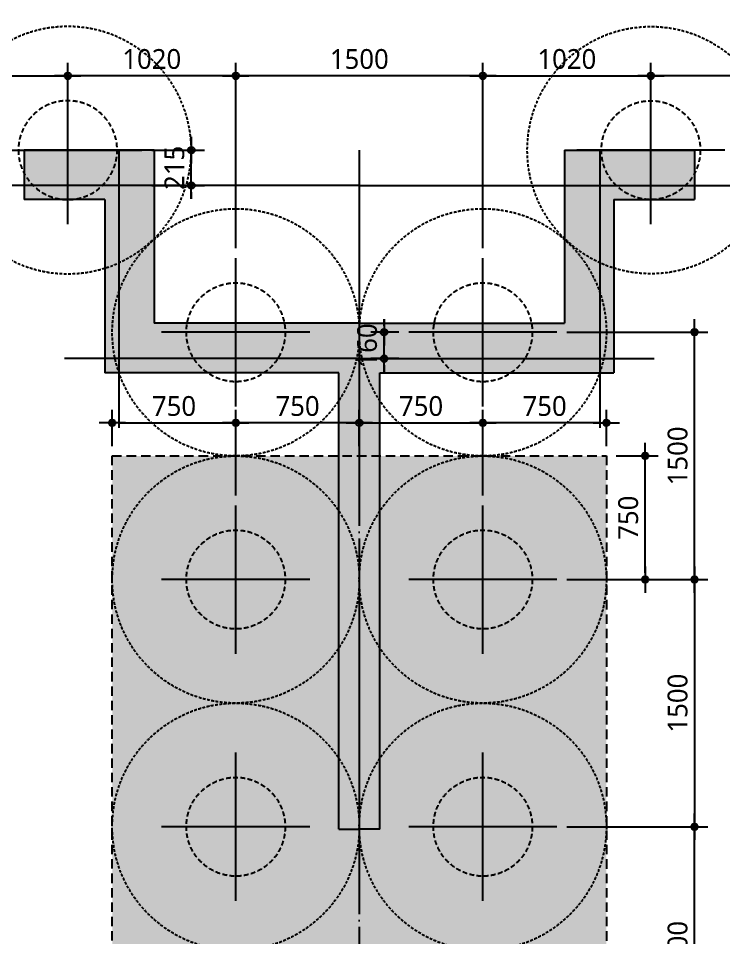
# Model space of a CAD drawing. Header units: millimetres. Extents: x 317501 to 814054, y -400799 to -14117.
# Drawn here: x 748624 to 752906, y -50120 to -44543 of the extents above; entities that cross this region are included whole.
import ezdxf
from ezdxf.xclip import XClip

# ---------------------------------------------------------------- set-up
doc = ezdxf.new("R2010")
doc.units = ezdxf.units.MM
doc.header["$LTSCALE"] = 38
doc.header["$XCLIPFRAME"] = 0
doc.linetypes.add('XS-기초$0$CEN', pattern=[62, 60, -1, 0, -1])
doc.linetypes.add('XS-기초$0$HID', pattern=[2.3, 1.5, -0.8])
doc.layers.get('Defpoints').update_dxf_attribs({"color": 145})
for name, color, linetype in [('DIM', 7, 'Continuous'), ('DOT', 3, 'Continuous'), ('XS-기초$0$252', 252, 'Continuous'), ('XS-기초$0$CEN', 1, 'XS-기초$0$CEN'), ('XS-기초$0$PILE', 3, 'XS-기초$0$HID'), ('XS-기초$0$WALL', 11, 'Continuous'), ('XS-기초$0$보강구간', 6, 'XS-기초$0$HID')]:
    doc.layers.add(name, color=color, linetype=linetype)
doc.layers.add('XS-기초$0$DEFPOINT', color=144, linetype='Continuous', plot=False)
doc.styles.add('맑은고딕', font='malgun.ttf')
doc.dimstyles.new('DIM_40', dxfattribs={"dimscale": 40, "dimtxt": 3, "dimasz": 1, "dimexe": 2, "dimexo": 1.5, "dimgap": 1, "dimtad": 1, "dimdec": 0, "dimzin": 0, "dimdsep": 46, "dimtxsty": '맑은고딕', "dimblk1": 'DIMDOT', "dimblk2": 'DIMDOT', "dimsah": 1, "dimcen": 0.09, "dimdle": 2, "dimclrd": 7, "dimclre": 7, "dimclrt": 6, "dimadec": 0, "dimazin": 0, "dimtfac": 1, "dimtdec": 0, "dimtix": 1, "dimtmove": 2, "dimatfit": 3, "dimldrblk": 'DIMDOT', "dimfxl": 0, "dimtolj": 1, "dimtzin": 0, "dimarcsym": 0})

# ---------------------------------------------------------------- blocks, each defined once
blk = doc.blocks.new('XS-기초$0$PILE-600')
at = {"layer": 'XS-기초$0$DEFPOINT', "color": 173, "linetype": 'XS-기초$0$HID', "ltscale": 0.3}
blk.add_circle((0, 0), 750, dxfattribs=at)
at = {"layer": 'XS-기초$0$PILE', "linetype": 'Continuous'}
for p, q in [((0, -450), (0, 450)), ((-450, 0), (450, 0))]:
    blk.add_line(p, q, dxfattribs=at)
at = {"layer": 'XS-기초$0$PILE', "ltscale": 0.5}
blk.add_circle((0, 0), 300, dxfattribs=at)
blk = doc.blocks.new('XS-기초$0$A$C762E058C')
at = {"layer": 'XS-기초$0$252'}
h = blk.add_hatch(color=256, dxfattribs=at)
h.dxf.hatch_style = 1
h.paths.add_polyline_path([(68150, -15900), (68150, -15100), (67650, -15100), (67650, -15900)])
h.paths.add_polyline_path([(60300, -15900), (60300, -15100), (59800, -15100), (59800, -15900)])
h.paths.add_polyline_path([(57590, -15900), (57340, -15900), (57340, -13415), (58140, -13415), (58140, -14615), (57590, -14615)])
h.paths.add_polyline_path([(58140, -12170), (58140, -10970), (57590, -10970), (57590, -8335), (58140, -8335), (58140, -6475), (57340, -6475), (57340, -12170)])
h.paths.add_polyline_path([(64580, -14615), (63780, -14615), (63780, -13415), (64580, -13415)])
h.paths.add_polyline_path([(68050, -13615), (67800, -13615), (67800, -12080), (68050, -12080)])
h.paths.add_polyline_path([(64580, -12170), (63780, -12170), (63780, -10970), (64580, -10970)])
h.paths.add_polyline_path([(70980, -12170), (70480, -12170), (70480, -10970), (71280, -10970), (71280, -15900), (70980, -15900), (70980, -14615), (70480, -14615), (70480, -13415), (70980, -13415)])
h.paths.add_polyline_path([(60310, -13615), (60560, -13615), (60560, -12080), (60310, -12080)])
h.paths.add_polyline_path([(50800, -12170), (50800, -10970), (50000, -10970), (50000, -12170)])
h.paths.add_polyline_path([(50800, -14615), (50800, -13415), (50000, -13415), (50000, -14615)])
h.paths.add_polyline_path([(46830, -13615), (47080, -13615), (47080, -12080), (46830, -12080)])
h.paths.add_polyline_path([(52175, -6475), (52175, -8335), (49225, -8335), (49225, -6475), (49925, -6475), (49925, -7635), (50700, -7635), (51475, -7635), (51475, -6475)])
h.paths.add_polyline_path([(63405, -6475), (63405, -7635), (64180, -7635), (64955, -7635), (64955, -6475), (65655, -6475), (65655, -8335), (62705, -8335), (62705, -6475)])
h.paths.add_polyline_path([(54570, -13615), (54320, -13615), (54320, -12080), (54570, -12080)])
h.paths.add_polyline_path([(62555, -4685), (62055, -4685), (62055, -2075), (61155, -2075), (61155, -2375), (61755, -2375), (61755, -4675), (56855, -4675), (56855, -2375), (57455, -2375), (57455, -2075), (56555, -2075), (56555, -4675), (54205, -4675), (54205, -4975), (61755, -4975), (61755, -5185), (62555, -5185)])
h.paths.add_polyline_path([(59965, -2075), (59965, -2375), (58645, -2375), (58645, -2075)], flags=17)
h.paths.add_polyline_path([(67650, -5185), (68450, -5185), (68450, -4685), (67650, -4685)])
h.paths.add_polyline_path([(80600, -5275), (80600, -4475), (80100, -4475), (80100, -5275)])
h.paths.add_polyline_path([(48285, -215), (48285, -340), (48285, -465), (51055, -465), (51055, -1885), (52105, -1885), (52105, -2375), (52405, -2375), (52405, -1585), (51355, -1585), (51355, -340), (51355, 905), (52405, 905), (52405, 1695), (52105, 1695), (52105, 1205), (51055, 1205), (51055, -215)])
h.paths.add_polyline_path([(48285, 7825), (48285, 7700), (48285, 7575), (51055, 7575), (51055, 6155), (52105, 6155), (52105, 5665), (52405, 5665), (52405, 6455), (51355, 6455), (51355, 7700), (51355, 8945), (52405, 8945), (52405, 9735), (52105, 9735), (52105, 9245), (51055, 9245), (51055, 7825)])
h.paths.add_polyline_path([(51405, 14290), (51405, 14540), (50775, 14540), (50775, 14290)])
h.paths.add_polyline_path([(52105, 13685), (52105, 14485), (52405, 14485), (52405, 13685)])
h.paths.add_polyline_path([(44765, 14270), (45065, 14270), (45065, 14670), (44765, 14670)])
h.paths.add_polyline_path([(45765, 14290), (45765, 14540), (47000, 14540), (47000, 14290)])
h.paths.add_polyline_path([(44765, 21250), (45065, 21250), (45065, 20850), (44765, 20850)])
h.paths.add_polyline_path([(45765, 21230), (45765, 20980), (47000, 20980), (47000, 21230)])
h.paths.add_polyline_path([(51405, 21230), (51405, 20980), (50775, 20980), (50775, 21230)])
h.paths.add_polyline_path([(52105, 21835), (52105, 21035), (52405, 21035), (52405, 21835)])
blk = doc.blocks.new('XS-기초')
at = {"layer": 'XS-기초$0$CEN'}
for p, q in [((170500, 197960), (170500, 201980)), ((169450, 197960), (169450, 199750)), ((170715, 199420), (169030, 199420)), ((170715, 197960), (161910, 197960)), ((170715, 197960), (161910, 197960)), ((169450, 197960), (169450, 196170)), ((170500, 197960), (170500, 193940)), ((170715, 196500), (169030, 196500))]:
    blk.add_line(p, q, dxfattribs=at)
at = {"layer": 'XS-기초$0$WALL'}
for p, q in [((170415, 199505), (170415, 199995)), ((170715, 199995), (170415, 199995)), ((170715, 199205), (170715, 199995)), ((169365, 198085), (169365, 199505)), ((170415, 199505), (169365, 199505)), ((169665, 197960), (169665, 199205)), ((170715, 199205), (169665, 199205)), ((166595, 198085), (169365, 198085)), ((166595, 198085), (166595, 197960)), ((166595, 197835), (166595, 197960)), ((169665, 197960), (169665, 196715)), ((166595, 197835), (169365, 197835)), ((169365, 197835), (169365, 196415)), ((170715, 196715), (169665, 196715)), ((170715, 196715), (170715, 195925)), ((170415, 196415), (169365, 196415)), ((170415, 196415), (170415, 195925)), ((170715, 195925), (170415, 195925))]:
    blk.add_line(p, q, dxfattribs=at)
at = {"layer": 'XS-기초$0$보강구간'}
blk.add_lwpolyline([(168860, 196460), (162860, 196460), (162860, 199460), (168860, 199460)], close=True, dxfattribs=at)
at = {"layer": 'XS-기초$0$252'}
blk.add_blockref('XS-기초$0$A$C762E058C', (118310, 198300), dxfattribs=at)
at = {"layer": 'XS-기초$0$PILE', "xscale": -1, "rotation": 180}
blk.add_blockref('XS-기초$0$PILE-600', (170715, 199730), dxfattribs=at)
at = {"layer": 'XS-기초$0$PILE'}
for p in [(166610, 198710), (168110, 198710), (169610, 198710), (166610, 197210), (168110, 197210), (169610, 197210), (170715, 196190)]:
    blk.add_blockref('XS-기초$0$PILE-600', p, dxfattribs=at)
blk = doc.blocks.new('DIMDOT')
at = {"layer": 'DIM', "linetype": 'Continuous'}
blk.add_line((-2, 0), (2, 0), dxfattribs=at)
for radius in [0.5, 0.25]:
    blk.add_circle((0, 0), radius, dxfattribs=at)
blk = doc.blocks.new('*D301')
at = {"layer": 'Defpoints', "color": 0, "linetype": 'Continuous', "transparency": 16777216}
for p in [(748923.9, -44892.5), (747423.9, -45042.5), (748923.9, -45042.5)]:
    blk.add_point(p, dxfattribs=at)
at = {"layer": 'DIM', "color": 7, "linetype": 'Continuous', "lineweight": -2, "transparency": 16777216}
for p, q in [((747423.9, -44982.5), (747423.9, -44812.5)), ((748923.9, -44982.5), (748923.9, -44812.5)), ((747463.9, -44892.5), (748883.9, -44892.5))]:
    blk.add_line(p, q, dxfattribs=at)
at = {"layer": 'DIM', "color": 7, "linetype": 'Continuous', "lineweight": -2, "transparency": 16777216, "xscale": 40, "yscale": 40, "zscale": 40, "rotation": 180}
blk.add_blockref('DIMDOT', (747423.9, -44892.5), dxfattribs=at)
at = {"layer": 'DIM', "color": 7, "linetype": 'Continuous', "lineweight": -2, "transparency": 16777216, "xscale": 40, "yscale": 40, "zscale": 40}
blk.add_blockref('DIMDOT', (748923.9, -44892.5), dxfattribs=at)
at = {"layer": 'DIM', "color": 6, "linetype": 'Continuous', "transparency": 16777216, "insert": (748173.9, -44790.1), "char_height": 120, "attachment_point": 5, "style": '맑은고딕'}
blk.add_mtext('\\A1;1500', dxfattribs=at)
blk = doc.blocks.new('*D303')
at = {"layer": 'Defpoints', "color": 0, "linetype": 'Continuous', "transparency": 16777216}
for p in [(752463.9, -44892.5), (752463.9, -45042.5), (751443.9, -45997.5)]:
    blk.add_point(p, dxfattribs=at)
at = {"layer": 'DIM', "color": 7, "linetype": 'Continuous', "lineweight": -2, "transparency": 16777216}
for p, q in [((751443.9, -45937.5), (751443.9, -44812.5)), ((752463.9, -44982.5), (752463.9, -44812.5)), ((751483.9, -44892.5), (752423.9, -44892.5))]:
    blk.add_line(p, q, dxfattribs=at)
at = {"layer": 'DIM', "color": 7, "linetype": 'Continuous', "lineweight": -2, "transparency": 16777216, "xscale": 40, "yscale": 40, "zscale": 40, "rotation": 180}
blk.add_blockref('DIMDOT', (751443.9, -44892.5), dxfattribs=at)
at = {"layer": 'DIM', "color": 7, "linetype": 'Continuous', "lineweight": -2, "transparency": 16777216, "xscale": 40, "yscale": 40, "zscale": 40}
blk.add_blockref('DIMDOT', (752463.9, -44892.5), dxfattribs=at)
at = {"layer": 'DIM', "color": 6, "linetype": 'Continuous', "transparency": 16777216, "insert": (751953.9, -44790.1), "char_height": 120, "attachment_point": 5, "style": '맑은고딕'}
blk.add_mtext('\\A1;1020', dxfattribs=at)
blk = doc.blocks.new('*D304')
at = {"layer": 'Defpoints', "color": 0, "linetype": 'Continuous', "transparency": 16777216}
for p in [(749943.9, -44892.5), (749943.9, -45997.5), (751443.9, -45997.5)]:
    blk.add_point(p, dxfattribs=at)
at = {"layer": 'DIM', "color": 7, "linetype": 'Continuous', "lineweight": -2, "transparency": 16777216}
for p, q in [((749943.9, -45937.5), (749943.9, -44812.5)), ((751443.9, -45937.5), (751443.9, -44812.5)), ((751403.9, -44892.5), (749983.9, -44892.5))]:
    blk.add_line(p, q, dxfattribs=at)
at = {"layer": 'DIM', "color": 7, "linetype": 'Continuous', "lineweight": -2, "transparency": 16777216, "xscale": 40, "yscale": 40, "zscale": 40, "rotation": 180}
blk.add_blockref('DIMDOT', (749943.9, -44892.5), dxfattribs=at)
at = {"layer": 'DIM', "color": 7, "linetype": 'Continuous', "lineweight": -2, "transparency": 16777216, "xscale": 40, "yscale": 40, "zscale": 40}
blk.add_blockref('DIMDOT', (751443.9, -44892.5), dxfattribs=at)
at = {"layer": 'DIM', "color": 6, "linetype": 'Continuous', "transparency": 16777216, "insert": (750693.9, -44790.1), "char_height": 120, "attachment_point": 5, "style": '맑은고딕'}
blk.add_mtext('\\A1;1500', dxfattribs=at)
blk = doc.blocks.new('*D305')
at = {"layer": 'Defpoints', "color": 0, "linetype": 'Continuous', "transparency": 16777216}
for p in [(748923.9, -44892.5), (748923.9, -45042.5), (749943.9, -45997.5)]:
    blk.add_point(p, dxfattribs=at)
at = {"layer": 'DIM', "color": 7, "linetype": 'Continuous', "lineweight": -2, "transparency": 16777216}
for p, q in [((748923.9, -44982.5), (748923.9, -44812.5)), ((749943.9, -45937.5), (749943.9, -44812.5)), ((749903.9, -44892.5), (748963.9, -44892.5))]:
    blk.add_line(p, q, dxfattribs=at)
at = {"layer": 'DIM', "color": 7, "linetype": 'Continuous', "lineweight": -2, "transparency": 16777216, "xscale": 40, "yscale": 40, "zscale": 40, "rotation": 180}
blk.add_blockref('DIMDOT', (748923.9, -44892.5), dxfattribs=at)
at = {"layer": 'DIM', "color": 7, "linetype": 'Continuous', "lineweight": -2, "transparency": 16777216, "xscale": 40, "yscale": 40, "zscale": 40}
blk.add_blockref('DIMDOT', (749943.9, -44892.5), dxfattribs=at)
at = {"layer": 'DIM', "color": 6, "linetype": 'Continuous', "transparency": 16777216, "insert": (749433.9, -44790.1), "char_height": 120, "attachment_point": 5, "style": '맑은고딕'}
blk.add_mtext('\\A1;1020', dxfattribs=at)
blk = doc.blocks.new('*D306')
at = {"layer": 'Defpoints', "color": 0, "linetype": 'Continuous', "transparency": 16777216}
for p in [(752463.9, -44892.5), (752463.9, -45042.5), (753963.9, -45042.5)]:
    blk.add_point(p, dxfattribs=at)
at = {"layer": 'DIM', "color": 7, "linetype": 'Continuous', "lineweight": -2, "transparency": 16777216}
for p, q in [((752463.9, -44982.5), (752463.9, -44812.5)), ((753963.9, -44982.5), (753963.9, -44812.5)), ((753923.9, -44892.5), (752503.9, -44892.5))]:
    blk.add_line(p, q, dxfattribs=at)
at = {"layer": 'DIM', "color": 7, "linetype": 'Continuous', "lineweight": -2, "transparency": 16777216, "xscale": 40, "yscale": 40, "zscale": 40, "rotation": 180}
blk.add_blockref('DIMDOT', (752463.9, -44892.5), dxfattribs=at)
at = {"layer": 'DIM', "color": 7, "linetype": 'Continuous', "lineweight": -2, "transparency": 16777216, "xscale": 40, "yscale": 40, "zscale": 40}
blk.add_blockref('DIMDOT', (753963.9, -44892.5), dxfattribs=at)
at = {"layer": 'DIM', "color": 6, "linetype": 'Continuous', "transparency": 16777216, "insert": (753213.9, -44790.1), "char_height": 120, "attachment_point": 5, "style": '맑은고딕'}
blk.add_mtext('\\A1;1500', dxfattribs=at)
blk = doc.blocks.new('*D312')
at = {"layer": 'Defpoints', "color": 0, "linetype": 'Continuous', "transparency": 16777216}
for p in [(751893.9, -49447.5), (752728.9, -49447.5), (751893.9, -50947.5)]:
    blk.add_point(p, dxfattribs=at)
at = {"layer": 'DIM', "color": 7, "linetype": 'Continuous', "lineweight": -2, "transparency": 16777216}
for p, q in [((751953.9, -49447.5), (752808.9, -49447.5)), ((752728.9, -50907.5), (752728.9, -49487.5)), ((751953.9, -50947.5), (752808.9, -50947.5))]:
    blk.add_line(p, q, dxfattribs=at)
at = {"layer": 'DIM', "color": 7, "linetype": 'Continuous', "lineweight": -2, "transparency": 16777216, "xscale": 40, "yscale": 40, "zscale": 40}
for p, rotation in [((752728.9, -49447.5), 90), ((752728.9, -50947.5), 270)]:
    blk.add_blockref('DIMDOT', p, dxfattribs=dict(at, rotation=rotation))
at = {"layer": 'DIM', "color": 6, "linetype": 'Continuous', "transparency": 16777216, "insert": (752626.6, -50197.5), "char_height": 120, "attachment_point": 5, "rotation": 90, "style": '맑은고딕'}
blk.add_mtext('\\A1;1500', dxfattribs=at)
blk = doc.blocks.new('*D314')
at = {"layer": 'Defpoints', "color": 0, "linetype": 'Continuous', "transparency": 16777216}
for p in [(751893.9, -47947.5), (751893.9, -49447.5), (752728.9, -49447.5)]:
    blk.add_point(p, dxfattribs=at)
at = {"layer": 'DIM', "color": 7, "linetype": 'Continuous', "lineweight": -2, "transparency": 16777216}
for p, q in [((751953.9, -47947.5), (752808.9, -47947.5)), ((752728.9, -47987.5), (752728.9, -49407.5)), ((751953.9, -49447.5), (752808.9, -49447.5))]:
    blk.add_line(p, q, dxfattribs=at)
at = {"layer": 'DIM', "color": 7, "linetype": 'Continuous', "lineweight": -2, "transparency": 16777216, "xscale": 40, "yscale": 40, "zscale": 40}
for p, rotation in [((752728.9, -47947.5), 90), ((752728.9, -49447.5), 270)]:
    blk.add_blockref('DIMDOT', p, dxfattribs=dict(at, rotation=rotation))
at = {"layer": 'DIM', "color": 6, "linetype": 'Continuous', "transparency": 16777216, "insert": (752626.6, -48697.5), "char_height": 120, "attachment_point": 5, "rotation": 90, "style": '맑은고딕'}
blk.add_mtext('\\A1;1500', dxfattribs=at)
blk = doc.blocks.new('*D315')
at = {"layer": 'Defpoints', "color": 0, "linetype": 'Continuous', "transparency": 16777216}
for p in [(751893.9, -46447.5), (752728.9, -46447.5), (751893.9, -47947.5)]:
    blk.add_point(p, dxfattribs=at)
at = {"layer": 'DIM', "color": 7, "linetype": 'Continuous', "lineweight": -2, "transparency": 16777216}
for p, q in [((751953.9, -46447.5), (752808.9, -46447.5)), ((752728.9, -47907.5), (752728.9, -46487.5)), ((751953.9, -47947.5), (752808.9, -47947.5))]:
    blk.add_line(p, q, dxfattribs=at)
at = {"layer": 'DIM', "color": 7, "linetype": 'Continuous', "lineweight": -2, "transparency": 16777216, "xscale": 40, "yscale": 40, "zscale": 40}
for p, rotation in [((752728.9, -46447.5), 90), ((752728.9, -47947.5), 270)]:
    blk.add_blockref('DIMDOT', p, dxfattribs=dict(at, rotation=rotation))
at = {"layer": 'DIM', "color": 6, "linetype": 'Continuous', "transparency": 16777216, "insert": (752626.6, -47197.5), "char_height": 120, "attachment_point": 5, "rotation": 90, "style": '맑은고딕'}
blk.add_mtext('\\A1;1500', dxfattribs=at)
blk = doc.blocks.new('*D316')
at = {"layer": 'Defpoints', "color": 0, "linetype": 'Continuous', "transparency": 16777216}
for p in [(752193.9, -47197.5), (752428.9, -47197.5), (751893.9, -47947.5)]:
    blk.add_point(p, dxfattribs=at)
at = {"layer": 'DIM', "color": 7, "linetype": 'Continuous', "lineweight": -2, "transparency": 16777216}
for p, q in [((752253.9, -47197.5), (752508.9, -47197.5)), ((752428.9, -47907.5), (752428.9, -47237.5)), ((751953.9, -47947.5), (752508.9, -47947.5))]:
    blk.add_line(p, q, dxfattribs=at)
at = {"layer": 'DIM', "color": 7, "linetype": 'Continuous', "lineweight": -2, "transparency": 16777216, "xscale": 40, "yscale": 40, "zscale": 40}
for p, rotation in [((752428.9, -47197.5), 90), ((752428.9, -47947.5), 270)]:
    blk.add_blockref('DIMDOT', p, dxfattribs=dict(at, rotation=rotation))
at = {"layer": 'DIM', "color": 6, "linetype": 'Continuous', "transparency": 16777216, "insert": (752326.9, -47572.5), "char_height": 120, "attachment_point": 5, "rotation": 90, "style": '맑은고딕'}
blk.add_mtext('\\A1;750', dxfattribs=at)
blk = doc.blocks.new('*D318')
at = {"layer": 'Defpoints', "color": 0, "linetype": 'Continuous', "transparency": 16777216}
for p in [(750843.9, -46447.5), (750993.9, -46447.5), (750993.9, -46607.5)]:
    blk.add_point(p, dxfattribs=at)
at = {"layer": 'DIM', "color": 7, "linetype": 'Continuous', "lineweight": -2, "transparency": 16777216}
for p, q in [((750843.9, -46407.5), (750843.9, -46367.5)), ((750933.9, -46447.5), (750763.9, -46447.5)), ((750843.9, -46607.5), (750843.9, -46447.5)), ((750933.9, -46607.5), (750763.9, -46607.5)), ((750843.9, -46647.5), (750843.9, -46687.5))]:
    blk.add_line(p, q, dxfattribs=at)
at = {"layer": 'DIM', "color": 7, "linetype": 'Continuous', "lineweight": -2, "transparency": 16777216, "xscale": 40, "yscale": 40, "zscale": 40}
for p, rotation in [((750843.9, -46447.5), 270), ((750843.9, -46607.5), 90)]:
    blk.add_blockref('DIMDOT', p, dxfattribs=dict(at, rotation=rotation))
at = {"layer": 'DIM', "color": 6, "linetype": 'Continuous', "transparency": 16777216, "insert": (750741.6, -46527.5), "char_height": 120, "attachment_point": 5, "rotation": 90, "style": '맑은고딕'}
blk.add_mtext('\\A1;160', dxfattribs=at)
blk = doc.blocks.new('*D319')
at = {"layer": 'Defpoints', "color": 0, "linetype": 'Continuous', "transparency": 16777216}
for p in [(751443.9, -46997.5), (752193.9, -47197.5), (751443.9, -47497.5)]:
    blk.add_point(p, dxfattribs=at)
at = {"layer": 'DIM', "color": 7, "linetype": 'Continuous', "lineweight": -2, "transparency": 16777216}
for p, q in [((751443.9, -47437.5), (751443.9, -46917.5)), ((752193.9, -47137.5), (752193.9, -46917.5)), ((752153.9, -46997.5), (751483.9, -46997.5))]:
    blk.add_line(p, q, dxfattribs=at)
at = {"layer": 'DIM', "color": 7, "linetype": 'Continuous', "lineweight": -2, "transparency": 16777216, "xscale": 40, "yscale": 40, "zscale": 40, "rotation": 180}
blk.add_blockref('DIMDOT', (751443.9, -46997.5), dxfattribs=at)
at = {"layer": 'DIM', "color": 7, "linetype": 'Continuous', "lineweight": -2, "transparency": 16777216, "xscale": 40, "yscale": 40, "zscale": 40}
blk.add_blockref('DIMDOT', (752193.9, -46997.5), dxfattribs=at)
at = {"layer": 'DIM', "color": 6, "linetype": 'Continuous', "transparency": 16777216, "insert": (751818.9, -46895.5), "char_height": 120, "attachment_point": 5, "style": '맑은고딕'}
blk.add_mtext('\\A1;750', dxfattribs=at)
blk = doc.blocks.new('*D320')
at = {"layer": 'Defpoints', "color": 0, "linetype": 'Continuous', "transparency": 16777216}
for p in [(751443.9, -46997.5), (750693.9, -47197.5), (751443.9, -47497.5)]:
    blk.add_point(p, dxfattribs=at)
at = {"layer": 'DIM', "color": 7, "linetype": 'Continuous', "lineweight": -2, "transparency": 16777216}
for p, q in [((750693.9, -47137.5), (750693.9, -46917.5)), ((751443.9, -47437.5), (751443.9, -46917.5)), ((750733.9, -46997.5), (751403.9, -46997.5))]:
    blk.add_line(p, q, dxfattribs=at)
at = {"layer": 'DIM', "color": 7, "linetype": 'Continuous', "lineweight": -2, "transparency": 16777216, "xscale": 40, "yscale": 40, "zscale": 40, "rotation": 180}
blk.add_blockref('DIMDOT', (750693.9, -46997.5), dxfattribs=at)
at = {"layer": 'DIM', "color": 7, "linetype": 'Continuous', "lineweight": -2, "transparency": 16777216, "xscale": 40, "yscale": 40, "zscale": 40}
blk.add_blockref('DIMDOT', (751443.9, -46997.5), dxfattribs=at)
at = {"layer": 'DIM', "color": 6, "linetype": 'Continuous', "transparency": 16777216, "insert": (751068.9, -46895.5), "char_height": 120, "attachment_point": 5, "style": '맑은고딕'}
blk.add_mtext('\\A1;750', dxfattribs=at)
blk = doc.blocks.new('*D321')
at = {"layer": 'Defpoints', "color": 0, "linetype": 'Continuous', "transparency": 16777216}
for p in [(749943.9, -46997.5), (749193.9, -47197.5), (749943.9, -47497.5)]:
    blk.add_point(p, dxfattribs=at)
at = {"layer": 'DIM', "color": 7, "linetype": 'Continuous', "lineweight": -2, "transparency": 16777216}
for p, q in [((749193.9, -47137.5), (749193.9, -46917.5)), ((749943.9, -47437.5), (749943.9, -46917.5)), ((749233.9, -46997.5), (749903.9, -46997.5))]:
    blk.add_line(p, q, dxfattribs=at)
at = {"layer": 'DIM', "color": 7, "linetype": 'Continuous', "lineweight": -2, "transparency": 16777216, "xscale": 40, "yscale": 40, "zscale": 40, "rotation": 180}
blk.add_blockref('DIMDOT', (749193.9, -46997.5), dxfattribs=at)
at = {"layer": 'DIM', "color": 7, "linetype": 'Continuous', "lineweight": -2, "transparency": 16777216, "xscale": 40, "yscale": 40, "zscale": 40}
blk.add_blockref('DIMDOT', (749943.9, -46997.5), dxfattribs=at)
at = {"layer": 'DIM', "color": 6, "linetype": 'Continuous', "transparency": 16777216, "insert": (749568.9, -46895.5), "char_height": 120, "attachment_point": 5, "style": '맑은고딕'}
blk.add_mtext('\\A1;750', dxfattribs=at)
blk = doc.blocks.new('*D322')
at = {"layer": 'Defpoints', "color": 0, "linetype": 'Continuous', "transparency": 16777216}
for p in [(749943.9, -46997.5), (750693.9, -47197.5), (749943.9, -47497.5)]:
    blk.add_point(p, dxfattribs=at)
at = {"layer": 'DIM', "color": 7, "linetype": 'Continuous', "lineweight": -2, "transparency": 16777216}
for p, q in [((749943.9, -47437.5), (749943.9, -46917.5)), ((750693.9, -47137.5), (750693.9, -46917.5)), ((750653.9, -46997.5), (749983.9, -46997.5))]:
    blk.add_line(p, q, dxfattribs=at)
at = {"layer": 'DIM', "color": 7, "linetype": 'Continuous', "lineweight": -2, "transparency": 16777216, "xscale": 40, "yscale": 40, "zscale": 40, "rotation": 180}
blk.add_blockref('DIMDOT', (749943.9, -46997.5), dxfattribs=at)
at = {"layer": 'DIM', "color": 7, "linetype": 'Continuous', "lineweight": -2, "transparency": 16777216, "xscale": 40, "yscale": 40, "zscale": 40}
blk.add_blockref('DIMDOT', (750693.9, -46997.5), dxfattribs=at)
at = {"layer": 'DIM', "color": 6, "linetype": 'Continuous', "transparency": 16777216, "insert": (750318.9, -46895.5), "char_height": 120, "attachment_point": 5, "style": '맑은고딕'}
blk.add_mtext('\\A1;750', dxfattribs=at)
blk = doc.blocks.new('*D343')
at = {"layer": 'Defpoints', "color": 0, "linetype": 'Continuous', "transparency": 16777216}
for p in [(749373.9, -45342.5), (749673.9, -45342.5), (749373.9, -45557.5)]:
    blk.add_point(p, dxfattribs=at)
at = {"layer": 'DIM', "color": 7, "linetype": 'Continuous', "lineweight": -2, "transparency": 16777216}
for p, q in [((749673.9, -45302.5), (749673.9, -45262.5)), ((749433.9, -45342.5), (749753.9, -45342.5)), ((749673.9, -45557.5), (749673.9, -45342.5)), ((749433.9, -45557.5), (749753.9, -45557.5)), ((749673.9, -45597.5), (749673.9, -45637.5))]:
    blk.add_line(p, q, dxfattribs=at)
at = {"layer": 'DIM', "color": 7, "linetype": 'Continuous', "lineweight": -2, "transparency": 16777216, "xscale": 40, "yscale": 40, "zscale": 40}
for p, rotation in [((749673.9, -45342.5), 270), ((749673.9, -45557.5), 90)]:
    blk.add_blockref('DIMDOT', p, dxfattribs=dict(at, rotation=rotation))
at = {"layer": 'DIM', "color": 6, "linetype": 'Continuous', "transparency": 16777216, "insert": (749571.6, -45450), "char_height": 120, "attachment_point": 5, "rotation": 90, "style": '맑은고딕'}
blk.add_mtext('\\A1;215', dxfattribs=at)

msp = doc.modelspace()

# ---------------------------------------------------------------- hatches: boundary and pattern name
at = {"layer": 'DOT'}
h = msp.add_hatch(dxfattribs=at)
h.set_pattern_fill('DOTS', color=256, scale=60, angle=-90, style=0)
h.set_pattern_definition([(270, (586008.93, -277062.5), (60, -30), [0, -60])])
h.paths.add_polyline_path([(752193.9, -53197.5), (749193.9, -53197.5), (749193.9, -47197.5), (752193.9, -47197.5)])

# ---------------------------------------------------------------- block references
ref = msp.add_blockref('XS-기초', (948653.9, -216057.5), dxfattribs=dict(rotation=89.99999999999909))
XClip(ref).set_block_clipping_path([(160289.9999999976, 191975.0000000133), (182714.9999999962, 224100.000000005)])

# ---------------------------------------------------------------- dimensions: what is measured, and where the dimension line sits
at = {"layer": 'DIM', "linetype": 'Continuous'}
for base, p1, p2, picture, middle in [((748923.9, -44892.5), (747423.9, -45042.5), (748923.9, -45042.5), '*D301', (748173.9, -44790.1)), ((752463.9, -44892.5), (751443.9, -45997.5), (752463.9, -45042.5), '*D303', (751953.9, -44790.1)), ((749943.9, -46997.5), (749193.9, -47197.5), (749943.9, -47497.5), '*D321', (749568.9, -46895.5)), ((751443.9, -46997.5), (750693.9, -47197.5), (751443.9, -47497.5), '*D320', (751068.9, -46895.5))]:
    dim = msp.add_linear_dim(base=base, p1=p1, p2=p2, dimstyle='DIM_40', override={"dimtix": 1, "dimatfit": 3}, dxfattribs=at)
    dim.commit()
    dim.dimension.update_dxf_attribs({"geometry": picture, "text_midpoint": middle})
for base, p1, p2, angle, picture, middle in [((748923.9, -44892.5), (749943.9, -45997.5), (748923.9, -45042.5), 180, '*D305', (749433.9, -44790.1)), ((749943.9, -44892.5), (751443.9, -45997.5), (749943.9, -45997.5), 180, '*D304', (750693.9, -44790.1)), ((752463.9, -44892.5), (753963.9, -45042.5), (752463.9, -45042.5), 180, '*D306', (753213.9, -44790.1)), ((749673.9, -45342.5), (749373.9, -45557.5), (749373.9, -45342.5), 90, '*D343', (749571.6, -45450)), ((750843.9, -46447.5), (750993.9, -46607.5), (750993.9, -46447.5), 90, '*D318', (750741.6, -46527.5)), ((752728.9, -46447.5), (751893.9, -47947.5), (751893.9, -46447.5), 90, '*D315', (752626.6, -47197.5)), ((749943.9, -46997.5), (750693.9, -47197.5), (749943.9, -47497.5), 180, '*D322', (750318.9, -46895.5)), ((751443.9, -46997.5), (752193.9, -47197.5), (751443.9, -47497.5), 180, '*D319', (751818.9, -46895.5)), ((752428.9, -47197.5), (751893.9, -47947.5), (752193.9, -47197.5), 90, '*D316', (752326.9, -47572.5)), ((752728.9, -49447.5), (751893.9, -47947.5), (751893.9, -49447.5), 270, '*D314', (752626.6, -48697.5)), ((752728.9, -49447.5), (751893.9, -50947.5), (751893.9, -49447.5), 90, '*D312', (752626.6, -50197.5))]:
    dim = msp.add_linear_dim(base=base, p1=p1, p2=p2, angle=angle, dimstyle='DIM_40', override={"dimtix": 1, "dimatfit": 3}, dxfattribs=at)
    dim.commit()
    dim.dimension.update_dxf_attribs({"geometry": picture, "text_midpoint": middle})

doc.saveas('drawing.dxf')
